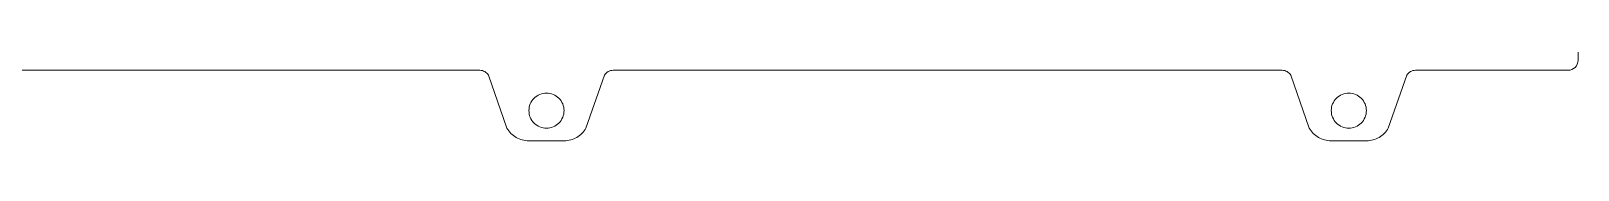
# Model space of a CAD drawing. Header units: millimetres. Extents: x 86 to 465, y -73 to 179.
# Drawn here: x 297.1 to 451.4, y 46.5 to 54.5 of the extents above; entities that cross this region are included whole.
import ezdxf

# ---------------------------------------------------------------- set-up
doc = ezdxf.new("R2010")
doc.units = ezdxf.units.MM
doc.layers.add('10', color=7, linetype='Continuous', true_color=0xffffff)

msp = doc.modelspace()

# ---------------------------------------------------------------- linework, layer by layer
at = {"layer": '10', "color": 252, "linetype": 'Continuous', "lineweight": 13}
for p, q in [((451.41, 170.53), (451.41, 54.52)), ((451.41, 170.53), (451.41, 54.52)), ((341.9, 53.52), (275.19, 53.52)), ((341.9, 53.52), (275.19, 53.52)), ((344.61, 47.74), (342.77, 53.02)), ((344.61, 47.74), (342.77, 53.02)), ((354.33, 53.02), (352.48, 47.74)), ((354.33, 53.02), (352.48, 47.74)), ((421.9, 53.52), (355.19, 53.52)), ((421.9, 53.52), (355.19, 53.52)), ((424.61, 47.74), (422.77, 53.02)), ((424.61, 47.74), (422.77, 53.02)), ((434.33, 53.02), (432.48, 47.74)), ((434.33, 53.02), (432.48, 47.74)), ((450.41, 53.52), (435.19, 53.52)), ((450.41, 53.52), (435.19, 53.52)), ((350.31, 46.49), (346.78, 46.49)), ((350.31, 46.49), (346.78, 46.49)), ((430.31, 46.49), (426.78, 46.49)), ((430.31, 46.49), (426.78, 46.49))]:
    msp.add_line(p, q, dxfattribs=at)
for points, knots in [([(451.41, 54.52), (451.41, 54.26), (451.3, 54), (450.93, 53.63), (450.67, 53.52), (450.41, 53.52)], [0, 0, 0, 0, 0.5, 0.5, 1, 1, 1, 1]), ([(451.41, 54.52), (451.41, 54.26), (451.3, 54), (450.93, 53.63), (450.67, 53.52), (450.41, 53.52)], [0, 0, 0, 0, 0.5, 0.5, 1, 1, 1, 1]), ([(342.77, 53.02), (342.68, 53.17), (342.55, 53.3), (342.25, 53.47), (342.07, 53.52), (341.9, 53.52)], [0, 0, 0, 0, 0.5, 0.5, 1, 1, 1, 1]), ([(342.77, 53.02), (342.68, 53.17), (342.55, 53.3), (342.25, 53.47), (342.07, 53.52), (341.9, 53.52)], [0, 0, 0, 0, 0.5, 0.5, 1, 1, 1, 1]), ([(355.19, 53.52), (355.02, 53.52), (354.84, 53.47), (354.54, 53.3), (354.41, 53.17), (354.33, 53.02)], [0, 0, 0, 0, 0.5, 0.5, 1, 1, 1, 1]), ([(355.19, 53.52), (355.02, 53.52), (354.84, 53.47), (354.54, 53.3), (354.41, 53.17), (354.33, 53.02)], [0, 0, 0, 0, 0.5, 0.5, 1, 1, 1, 1]), ([(422.77, 53.02), (422.68, 53.17), (422.55, 53.3), (422.25, 53.47), (422.07, 53.52), (421.9, 53.52)], [0, 0, 0, 0, 0.5, 0.5, 1, 1, 1, 1]), ([(422.77, 53.02), (422.68, 53.17), (422.55, 53.3), (422.25, 53.47), (422.07, 53.52), (421.9, 53.52)], [0, 0, 0, 0, 0.5, 0.5, 1, 1, 1, 1]), ([(435.19, 53.52), (435.02, 53.52), (434.84, 53.47), (434.54, 53.3), (434.41, 53.17), (434.33, 53.02)], [0, 0, 0, 0, 0.5, 0.5, 1, 1, 1, 1]), ([(435.19, 53.52), (435.02, 53.52), (434.84, 53.47), (434.54, 53.3), (434.41, 53.17), (434.33, 53.02)], [0, 0, 0, 0, 0.5, 0.5, 1, 1, 1, 1]), ([(346.8, 49.5), (346.8, 49.73), (346.84, 49.95), (347.02, 50.38), (347.15, 50.57), (347.47, 50.9), (347.66, 51.03), (348.09, 51.2), (348.32, 51.25), (348.78, 51.25), (349, 51.2), (349.43, 51.03), (349.62, 50.9), (349.95, 50.57), (350.08, 50.38), (350.25, 49.95), (350.3, 49.73), (350.3, 49.5)], [0, 0, 0, 0, 0.125, 0.125, 0.25, 0.25, 0.375, 0.375, 0.5, 0.5, 0.625, 0.625, 0.75, 0.75, 0.875, 0.875, 1, 1, 1, 1]), ([(346.8, 49.5), (346.8, 49.73), (346.84, 49.95), (347.02, 50.38), (347.15, 50.57), (347.47, 50.9), (347.66, 51.03), (348.09, 51.2), (348.32, 51.25), (348.78, 51.25), (349, 51.2), (349.43, 51.03), (349.62, 50.9), (349.95, 50.57), (350.08, 50.38), (350.25, 49.95), (350.3, 49.73), (350.3, 49.5)], [0, 0, 0, 0, 0.125, 0.125, 0.25, 0.25, 0.375, 0.375, 0.5, 0.5, 0.625, 0.625, 0.75, 0.75, 0.875, 0.875, 1, 1, 1, 1]), ([(426.8, 49.5), (426.8, 49.73), (426.84, 49.95), (427.02, 50.38), (427.15, 50.57), (427.47, 50.9), (427.66, 51.03), (428.09, 51.2), (428.32, 51.25), (428.78, 51.25), (429, 51.2), (429.43, 51.03), (429.62, 50.9), (429.95, 50.57), (430.08, 50.38), (430.25, 49.95), (430.3, 49.73), (430.3, 49.5)], [0, 0, 0, 0, 0.125, 0.125, 0.25, 0.25, 0.375, 0.375, 0.5, 0.5, 0.625, 0.625, 0.75, 0.75, 0.875, 0.875, 1, 1, 1, 1]), ([(426.8, 49.5), (426.8, 49.73), (426.84, 49.95), (427.02, 50.38), (427.15, 50.57), (427.47, 50.9), (427.66, 51.03), (428.09, 51.2), (428.32, 51.25), (428.78, 51.25), (429, 51.2), (429.43, 51.03), (429.62, 50.9), (429.95, 50.57), (430.08, 50.38), (430.25, 49.95), (430.3, 49.73), (430.3, 49.5)], [0, 0, 0, 0, 0.125, 0.125, 0.25, 0.25, 0.375, 0.375, 0.5, 0.5, 0.625, 0.625, 0.75, 0.75, 0.875, 0.875, 1, 1, 1, 1]), ([(350.3, 49.5), (350.3, 49.27), (350.25, 49.04), (350.08, 48.62), (349.95, 48.42), (349.62, 48.1), (349.43, 47.97), (349, 47.79), (348.78, 47.75), (348.32, 47.75), (348.09, 47.79), (347.66, 47.97), (347.47, 48.1), (347.15, 48.42), (347.02, 48.62), (346.84, 49.04), (346.8, 49.27), (346.8, 49.5)], [0, 0, 0, 0, 0.125, 0.125, 0.25, 0.25, 0.375, 0.375, 0.5, 0.5, 0.625, 0.625, 0.75, 0.75, 0.875, 0.875, 1, 1, 1, 1]), ([(350.3, 49.5), (350.3, 49.27), (350.25, 49.04), (350.08, 48.62), (349.95, 48.42), (349.62, 48.1), (349.43, 47.97), (349, 47.79), (348.78, 47.75), (348.32, 47.75), (348.09, 47.79), (347.66, 47.97), (347.47, 48.1), (347.15, 48.42), (347.02, 48.62), (346.84, 49.04), (346.8, 49.27), (346.8, 49.5)], [0, 0, 0, 0, 0.125, 0.125, 0.25, 0.25, 0.375, 0.375, 0.5, 0.5, 0.625, 0.625, 0.75, 0.75, 0.875, 0.875, 1, 1, 1, 1]), ([(430.3, 49.5), (430.3, 49.27), (430.25, 49.04), (430.08, 48.62), (429.95, 48.42), (429.62, 48.1), (429.43, 47.97), (429, 47.79), (428.78, 47.75), (428.32, 47.75), (428.09, 47.79), (427.66, 47.97), (427.47, 48.1), (427.15, 48.42), (427.02, 48.62), (426.84, 49.04), (426.8, 49.27), (426.8, 49.5)], [0, 0, 0, 0, 0.125, 0.125, 0.25, 0.25, 0.375, 0.375, 0.5, 0.5, 0.625, 0.625, 0.75, 0.75, 0.875, 0.875, 1, 1, 1, 1]), ([(430.3, 49.5), (430.3, 49.27), (430.25, 49.04), (430.08, 48.62), (429.95, 48.42), (429.62, 48.1), (429.43, 47.97), (429, 47.79), (428.78, 47.75), (428.32, 47.75), (428.09, 47.79), (427.66, 47.97), (427.47, 48.1), (427.15, 48.42), (427.02, 48.62), (426.84, 49.04), (426.8, 49.27), (426.8, 49.5)], [0, 0, 0, 0, 0.125, 0.125, 0.25, 0.25, 0.375, 0.375, 0.5, 0.5, 0.625, 0.625, 0.75, 0.75, 0.875, 0.875, 1, 1, 1, 1]), ([(346.78, 46.49), (346.34, 46.49), (345.91, 46.61), (345.15, 47.05), (344.83, 47.37), (344.61, 47.74)], [0, 0, 0, 0, 0.5, 0.5, 1, 1, 1, 1]), ([(346.78, 46.49), (346.34, 46.49), (345.91, 46.61), (345.15, 47.05), (344.83, 47.37), (344.61, 47.74)], [0, 0, 0, 0, 0.5, 0.5, 1, 1, 1, 1]), ([(352.48, 47.74), (352.26, 47.37), (351.94, 47.05), (351.19, 46.61), (350.75, 46.49), (350.31, 46.49)], [0, 0, 0, 0, 0.5, 0.5, 1, 1, 1, 1]), ([(352.48, 47.74), (352.26, 47.37), (351.94, 47.05), (351.19, 46.61), (350.75, 46.49), (350.31, 46.49)], [0, 0, 0, 0, 0.5, 0.5, 1, 1, 1, 1]), ([(426.78, 46.49), (426.34, 46.49), (425.91, 46.61), (425.15, 47.05), (424.83, 47.37), (424.61, 47.74)], [0, 0, 0, 0, 0.5, 0.5, 1, 1, 1, 1]), ([(426.78, 46.49), (426.34, 46.49), (425.91, 46.61), (425.15, 47.05), (424.83, 47.37), (424.61, 47.74)], [0, 0, 0, 0, 0.5, 0.5, 1, 1, 1, 1]), ([(432.48, 47.74), (432.26, 47.37), (431.94, 47.05), (431.19, 46.61), (430.75, 46.49), (430.31, 46.49)], [0, 0, 0, 0, 0.5, 0.5, 1, 1, 1, 1]), ([(432.48, 47.74), (432.26, 47.37), (431.94, 47.05), (431.19, 46.61), (430.75, 46.49), (430.31, 46.49)], [0, 0, 0, 0, 0.5, 0.5, 1, 1, 1, 1])]:
    msp.add_open_spline(points, degree=3, knots=knots, dxfattribs=at)

doc.saveas('drawing.dxf')
